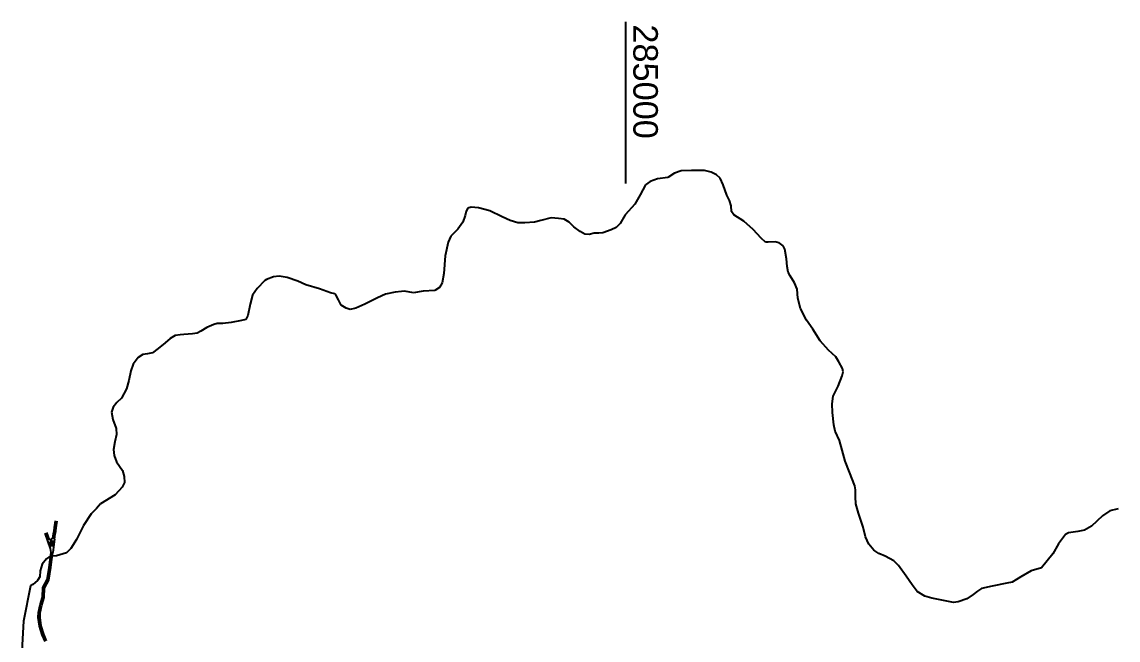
# Model space of a CAD drawing. Header units: millimetres. Extents: x 583 to 26013, y 350 to 21391.
# Drawn here: x 8123 to 12591, y 18872 to 21391 of the extents above; entities that cross this region are included whole.
import ezdxf

# ---------------------------------------------------------------- set-up
doc = ezdxf.new("R2010")
doc.units = ezdxf.units.MM
doc.layers.add('divisa municipio', color=40, linetype='Continuous')
doc.styles.add('EU', font='arial.ttf', dxfattribs={"height": 10})

msp = doc.modelspace()

# ---------------------------------------------------------------- linework, layer by layer
at = {"lineweight": 25}
msp.add_line((10583.4585, 21390.71477), (10583.4585, 20732.94801), dxfattribs=at)
at = {"color": 0, "elevation": 842.08426}
for points in [[(8235.71257, 19280.46188), (8245.77825, 19284.83646), (8249.44078, 19287.71412), (8252.23178, 19305.31116), (8254.23276, 19317.78394), (8256.28321, 19330.53159), (8260.20311, 19357.7765)], [(8255.92429, 19283.90604), (8259.14439, 19304.20849), (8261.14438, 19316.67512), (8263.2036, 19329.47726), (8267.13176, 19356.77963)], [(8237.97979, 19273.81472), (8248.10545, 19277.76276)]]:
    msp.add_lwpolyline(points, dxfattribs=at)
at = {"color": 0}
for points in [[(8217.80675, 18867.05837), (8205.72408, 18893.49597), (8195.61556, 18929.2517), (8190.13716, 18963.97353), (8191.1873, 18984.97821), (8198.17005, 19016.2574), (8207.40412, 19046.65683), (8208.76612, 19086.33156), (8226.67132, 19119.44499), (8234.53336, 19168.74325), (8238.6327, 19201.26055), (8242.06946, 19229.26697), (8240.4037, 19245.02428), (8218.83356, 19308.26471)], [(8235.71257, 19280.46188), (8225.45879, 19310.52445)], [(8245.0378, 19253.1217), (8237.97979, 19273.81472)], [(8248.10545, 19277.76276), (8245.0378, 19253.1217)], [(8255.92429, 19283.90604), (8249.11471, 19229.20786)], [(8224.145, 18870.03011), (8212.31394, 18895.91716), (8202.46502, 18930.75466), (8197.16464, 18964.34822), (8198.14884, 18984.0341), (8204.94447, 19014.47505), (8214.36853, 19045.49996), (8215.70559, 19084.44828), (8233.39612, 19117.16469), (8241.46406, 19167.754), (8241.46406, 19167.754), (8245.57918, 19200.39648), (8249.11471, 19229.20786)]]:
    msp.add_lwpolyline(points, dxfattribs=at)
at = {"layer": 'divisa municipio', "color": 0, "linetype": 'Continuous'}
for p, q in [((10783.06851, 20774.81141), (10756.61651, 20756.73141)), ((10810.91351, 20783.85141), (10783.06851, 20774.81141)), ((10851.98451, 20785.24241), (10810.91351, 20783.85141)), ((10905.58551, 20785.24241), (10851.98451, 20785.24241)), ((10932.03851, 20778.98441), (10905.58551, 20785.24241)), ((10955.01051, 20767.16241), (10932.03851, 20778.98441)), ((10683.52351, 20740.04241), (10665.42451, 20726.82941)), ((10713.45751, 20751.16841), (10683.52351, 20740.04241)), ((10756.61651, 20756.73141), (10713.45751, 20751.16841)), ((10968.82451, 20754.45741), (10955.01051, 20767.16241)), ((10982.05051, 20726.64241), (10968.82451, 20754.45741)), ((10643.14851, 20685.80141), (10621.09751, 20648.41541)), ((10665.42451, 20726.82941), (10643.14851, 20685.80141)), ((10995.97351, 20685.61441), (10982.05051, 20726.64241)), ((11007.80751, 20662.66641), (10995.97351, 20685.61441)), ((10621.09751, 20648.41541), (10582.81151, 20605.30141)), ((11014.76851, 20641.80441), (11007.80751, 20662.66641)), ((11015.46451, 20618.16141), (11014.76851, 20641.80441)), ((9930.66151, 20602.76941), (9920.91551, 20574.95441)), ((9933.44551, 20619.45941), (9930.66151, 20602.76941)), ((9941.10351, 20631.97641), (9933.44551, 20619.45941)), ((9954.32951, 20636.14841), (9941.10351, 20631.97641)), ((9984.26251, 20633.36641), (9954.32951, 20636.14841)), ((10030.20651, 20620.84941), (9984.26251, 20633.36641)), ((10080.32751, 20597.20641), (10030.20651, 20620.84941)), ((10113.74051, 20581.21241), (10080.32751, 20597.20641)), ((10582.81151, 20605.30141), (10561.92751, 20569.14141)), ((11025.21051, 20604.94841), (11015.46451, 20618.16141)), ((11066.28151, 20578.52341), (11025.21051, 20604.94841)), ((9920.91551, 20574.95441), (9900.67151, 20545.89941)), ((10145.06651, 20572.86741), (10113.74051, 20581.21241)), ((10173.60751, 20572.86741), (10145.06651, 20572.86741)), ((10212.58951, 20575.64941), (10173.60751, 20572.86741)), ((10238.23151, 20581.65841), (10212.58951, 20575.64941)), ((10280.69551, 20592.78441), (10238.23151, 20581.65841)), ((10310.62851, 20590.00341), (10280.69551, 20592.78441)), ((10333.60051, 20587.22141), (10310.62851, 20590.00341)), ((10353.78751, 20574.70441), (10333.60051, 20587.22141)), ((10373.27951, 20556.62441), (10353.78751, 20574.70441)), ((10398.33951, 20536.45741), (10373.27951, 20556.62441)), ((10545.91651, 20553.14741), (10525.72951, 20544.10741)), ((10561.92751, 20569.14141), (10545.91651, 20553.14741)), ((11103.92251, 20545.28841), (11066.28151, 20578.52341)), ((9871.43451, 20518.08341), (9860.99251, 20493.74441)), ((9900.67151, 20545.89941), (9871.43451, 20518.08341)), ((10417.13451, 20526.02741), (10398.33951, 20536.45741)), ((10435.23351, 20525.33141), (10417.13451, 20526.02741)), ((10455.42151, 20529.50441), (10435.23351, 20525.33141)), ((10474.91251, 20530.19941), (10455.42151, 20529.50441)), ((10491.61951, 20530.89441), (10474.91251, 20530.19941)), ((10525.72951, 20544.10741), (10491.61951, 20530.89441)), ((11136.63951, 20509.12741), (11103.92251, 20545.28841)), ((11154.04251, 20493.82941), (11136.63951, 20509.12741)), ((9860.99251, 20493.74441), (9848.46251, 20437.41841)), ((11164.48451, 20493.13341), (11154.04251, 20493.82941)), ((11193.02551, 20494.52441), (11164.48451, 20493.13341)), ((11210.42851, 20491.04741), (11193.02551, 20494.52441)), ((11226.43951, 20479.22541), (11210.42851, 20491.04741)), ((11233.40051, 20464.62241), (11226.43951, 20479.22541)), ((11239.66551, 20425.68041), (11233.40051, 20464.62241)), ((9848.46251, 20437.41841), (9842.54051, 20365.30741)), ((11242.45051, 20393.69241), (11239.66551, 20425.68041)), ((11246.62651, 20370.74441), (11242.45051, 20393.69241)), ((9113.68651, 20337.02741), (9082.01251, 20304.55441)), ((9120.16851, 20341.78741), (9113.68651, 20337.02741)), ((9113.68651, 20337.02741), (9113.68651, 20337.02741)), ((9149.30551, 20352.90741), (9120.16851, 20341.78741)), ((9172.27751, 20354.99341), (9149.30551, 20352.90741)), ((9204.99551, 20350.12541), (9172.27751, 20354.99341)), ((9248.15451, 20334.13141), (9204.99551, 20350.12541)), ((9280.87251, 20319.52841), (9248.15451, 20334.13141)), ((9836.97151, 20328.45141), (9825.83351, 20308.98041)), ((9842.54051, 20365.30741), (9836.97151, 20328.45141)), ((11254.28451, 20356.83741), (11246.62651, 20370.74441)), ((11272.66651, 20327.81441), (11254.28451, 20356.83741)), ((9082.01251, 20304.55441), (9062.84151, 20277.07641)), ((9336.56151, 20302.83941), (9280.87251, 20319.52841)), ((9381.80951, 20286.84541), (9336.56151, 20302.83941)), ((9398.51651, 20283.36841), (9381.80951, 20286.84541)), ((9404.08551, 20275.71941), (9398.51651, 20283.36841)), ((9644.14651, 20289.50941), (9605.85951, 20281.16541)), ((9670.59851, 20292.98641), (9644.14651, 20289.50941)), ((9682.43251, 20293.68241), (9670.59851, 20292.98641)), ((9720.02351, 20287.42341), (9682.43251, 20293.68241)), ((9758.30951, 20293.68241), (9720.02351, 20287.42341)), ((9807.03851, 20297.15941), (9758.30951, 20293.68241)), ((9825.83351, 20308.98041), (9807.03851, 20297.15941)), ((11283.10851, 20302.08541), (11272.66651, 20327.81441)), ((11286.58851, 20265.22941), (11283.10851, 20302.08541)), ((9053.67251, 20241.27241), (9044.50351, 20194.64341)), ((9062.84151, 20277.07641), (9053.67251, 20241.27241)), ((9413.13451, 20258.33441), (9404.08551, 20275.71941)), ((9424.96851, 20237.47241), (9413.13451, 20258.33441)), ((9521.72951, 20240.94941), (9484.83551, 20224.26041)), ((9573.14251, 20266.56141), (9521.72951, 20240.94941)), ((9605.85951, 20281.16541), (9573.14251, 20266.56141)), ((11297.03051, 20223.50641), (11286.58851, 20265.22941)), ((9044.50351, 20194.64341), (9035.68151, 20178.58941)), ((9445.15651, 20224.26041), (9424.96851, 20237.47241)), ((9461.86351, 20219.39241), (9445.15651, 20224.26041)), ((9484.83551, 20224.26041), (9461.86351, 20219.39241)), ((11321.39451, 20175.52441), (11297.03051, 20223.50641)), ((8905.65051, 20157.77341), (8877.31051, 20146.11641)), ((8919.82051, 20162.76941), (8905.65051, 20157.77341)), ((8942.32551, 20161.93641), (8919.82051, 20162.76941)), ((8976.50051, 20166.10041), (8942.32551, 20161.93641)), ((9019.01051, 20174.42641), (8976.50051, 20166.10041)), ((9035.68151, 20178.58941), (9019.01051, 20174.42641)), ((11346.48051, 20138.88741), (11321.39451, 20175.52441)), ((8748.11351, 20112.80941), (8728.10851, 20101.15241)), ((8768.11851, 20115.30741), (8748.11351, 20112.80941)), ((8783.95551, 20117.80541), (8768.11851, 20115.30741)), ((8818.96351, 20120.30341), (8783.95551, 20117.80541)), ((8838.13451, 20122.80141), (8818.96351, 20120.30341)), ((8853.13851, 20131.12841), (8838.13451, 20122.80141)), ((8877.31051, 20146.11641), (8853.13851, 20131.12841)), ((11377.10951, 20091.60041), (11346.48051, 20138.88741)), ((8678.93051, 20060.35241), (8655.09251, 20042.26241)), ((8707.27051, 20083.66641), (8678.93051, 20060.35241)), ((8728.10851, 20101.15241), (8707.27051, 20083.66641)), ((11410.52351, 20053.35341), (11377.10951, 20091.60041)), ((8596.74451, 20023.11141), (8576.74051, 19996.46641)), ((8616.74951, 20035.60141), (8596.74451, 20023.11141)), ((8635.92051, 20038.09941), (8616.74951, 20035.60141)), ((8655.09251, 20042.26241), (8635.92051, 20038.09941)), ((11441.15251, 20026.92941), (11410.52351, 20053.35341)), ((11452.98651, 20005.37141), (11441.15251, 20026.92941)), ((8576.74051, 19996.46641), (8567.57151, 19968.98841)), ((11467.60551, 19978.94741), (11452.98651, 20005.37141)), ((11471.08651, 19965.73441), (11467.60551, 19978.94741)), ((8559.23651, 19929.85441), (8550.06751, 19896.54741)), ((8567.57151, 19968.98841), (8559.23651, 19929.85441)), ((11450.97251, 19907.48541), (11466.90951, 19949.04541)), ((11466.90951, 19949.04541), (11471.08651, 19965.73441)), ((8550.06751, 19896.54741), (8529.22951, 19858.24541)), ((11430.08851, 19866.45741), (11450.97251, 19907.48541)), ((8510.05751, 19839.92641), (8495.07051, 19821.82941)), ((8529.22951, 19858.24541), (8510.05751, 19839.92641)), ((11425.91151, 19835.16441), (11430.08851, 19866.45741)), ((8495.07051, 19821.82941), (8489.23651, 19801.01241)), ((8489.23651, 19801.01241), (8493.40351, 19771.03641)), ((11426.60751, 19799.00441), (11425.91151, 19835.16441)), ((11432.87251, 19749.63141), (11426.60751, 19799.00441)), ((8493.40351, 19771.03641), (8507.57351, 19734.39941)), ((11438.44151, 19723.90241), (11432.87251, 19749.63141)), ((8508.40751, 19710.25241), (8501.73951, 19680.27741)), ((8507.57351, 19734.39941), (8508.40751, 19710.25241)), ((11455.91851, 19685.04241), (11438.44151, 19723.90241)), ((8501.73951, 19680.27741), (8496.73851, 19649.46841)), ((11466.36051, 19646.10041), (11455.91851, 19685.04241)), ((8496.73851, 19649.46841), (8499.23851, 19624.48941)), ((8499.23851, 19624.48941), (8509.24051, 19598.67641)), ((11478.19451, 19600.90041), (11466.36051, 19646.10041)), ((8509.24051, 19598.67641), (8533.41351, 19562.87241)), ((11496.29351, 19557.09041), (11478.19451, 19600.90041)), ((8533.41351, 19562.87241), (8540.08151, 19538.72541)), ((8540.08151, 19538.72541), (8540.97551, 19514.76541)), ((11518.56951, 19501.45941), (11496.29351, 19557.09041)), ((8532.64051, 19495.61441), (8503.46651, 19464.80641)), ((8540.97551, 19514.76541), (8532.64051, 19495.61441)), ((11521.47051, 19484.88141), (11518.56951, 19501.45941)), ((11520.77451, 19456.37041), (11521.47051, 19484.88141)), ((8503.46651, 19464.80641), (8444.28651, 19427.33641)), ((11522.16651, 19427.16441), (11520.77451, 19456.37041)), ((8426.78251, 19409.01841), (8405.94351, 19386.53641)), ((8444.28651, 19427.33641), (8426.78251, 19409.01841)), ((11533.30451, 19388.91741), (11522.16651, 19427.16441)), ((12558.09851, 19399.35241), (12527.46951, 19378.49041)), ((12592.20851, 19407.69641), (12558.09851, 19399.35241)), ((8405.94351, 19386.53641), (8375.10351, 19339.07441)), ((11552.79651, 19332.59141), (11533.30451, 19388.91741)), ((12527.46951, 19378.49041), (12483.33951, 19337.06841)), ((8375.10351, 19339.07441), (8345.53351, 19282.81041)), ((11561.84551, 19292.95441), (11552.79651, 19332.59141)), ((12376.83351, 19302.29841), (12348.98851, 19264.05241)), ((12389.36351, 19309.25241), (12376.83351, 19302.29841)), ((12427.65051, 19314.12041), (12389.36351, 19309.25241)), ((12454.79851, 19319.68341), (12427.65051, 19314.12041)), ((12483.33951, 19337.06841), (12454.79851, 19319.68341)), ((8345.53351, 19282.81041), (8323.02851, 19246.17341)), ((11575.76851, 19263.74741), (11561.84551, 19292.95441)), ((11595.41351, 19238.87141), (11575.76851, 19263.74741)), ((12348.98851, 19264.05241), (12325.32051, 19224.41441)), ((8238.84151, 19213.70041), (8223.83851, 19202.87541)), ((8264.68151, 19215.36541), (8238.84151, 19213.70041)), ((8304.69051, 19227.85541), (8264.68151, 19215.36541)), ((8323.02851, 19246.17341), (8304.69051, 19227.85541)), ((11615.60051, 19224.96441), (11595.41351, 19238.87141)), ((11641.35751, 19213.83741), (11615.60051, 19224.96441)), ((11677.55551, 19195.75741), (11641.35751, 19213.83741)), ((12325.32051, 19224.41441), (12279.37651, 19166.69741)), ((8206.33451, 19181.22641), (8197.16551, 19154.58141)), ((8223.83851, 19202.87541), (8206.33451, 19181.22641)), ((11695.65451, 19176.28641), (11677.55551, 19195.75741)), ((11726.97951, 19133.17241), (11695.65451, 19176.28641)), ((12279.37651, 19166.69741), (12237.60951, 19154.87541)), ((8196.33151, 19130.43441), (8187.16351, 19115.44641)), ((8197.16551, 19154.58141), (8196.33151, 19130.43441)), ((11751.34451, 19097.70741), (11726.97951, 19133.17241)), ((12194.68751, 19130.08241), (12159.18551, 19107.83041)), ((12237.60951, 19154.87541), (12194.68751, 19130.08241)), ((8158.10751, 19093.46141), (8130.41851, 18950.00041)), ((8167.99151, 19098.79341), (8158.10751, 19093.46141)), ((8187.16351, 19115.44641), (8167.99151, 19098.79341)), ((11772.22751, 19070.58741), (11751.34451, 19097.70741)), ((12034.58051, 19082.79641), (12018.56951, 19072.36541)), ((12078.43551, 19092.53141), (12034.58051, 19082.79641)), ((12138.30251, 19103.65741), (12078.43551, 19092.53141)), ((12159.18551, 19107.83041), (12138.30251, 19103.65741)), ((11803.55351, 19051.81141), (11772.22751, 19070.58741)), ((11832.09351, 19043.46641), (11803.55351, 19051.81141)), ((11893.35251, 19030.94941), (11832.09351, 19043.46641)), ((11974.71351, 19040.37741), (11939.90751, 19027.86041)), ((12001.16651, 19057.76241), (11974.71351, 19040.37741)), ((12018.56951, 19072.36541), (12001.16651, 19057.76241)), ((11920.50151, 19025.38641), (11893.35251, 19030.94941)), ((11939.90751, 19027.86041), (11920.50151, 19025.38641)), ((8130.41851, 18950.00041), (8123.47751, 18827.99641))]:
    msp.add_line(p, q, dxfattribs=at)

# ---------------------------------------------------------------- texts
at = {"lineweight": 25, "insert": (10715.44784, 21380.64874), "char_height": 100, "width": 458.4204714, "attachment_point": 1, "rotation": 270, "style": 'EU'}
msp.add_mtext('285000', dxfattribs=at)

doc.saveas('drawing.dxf')
